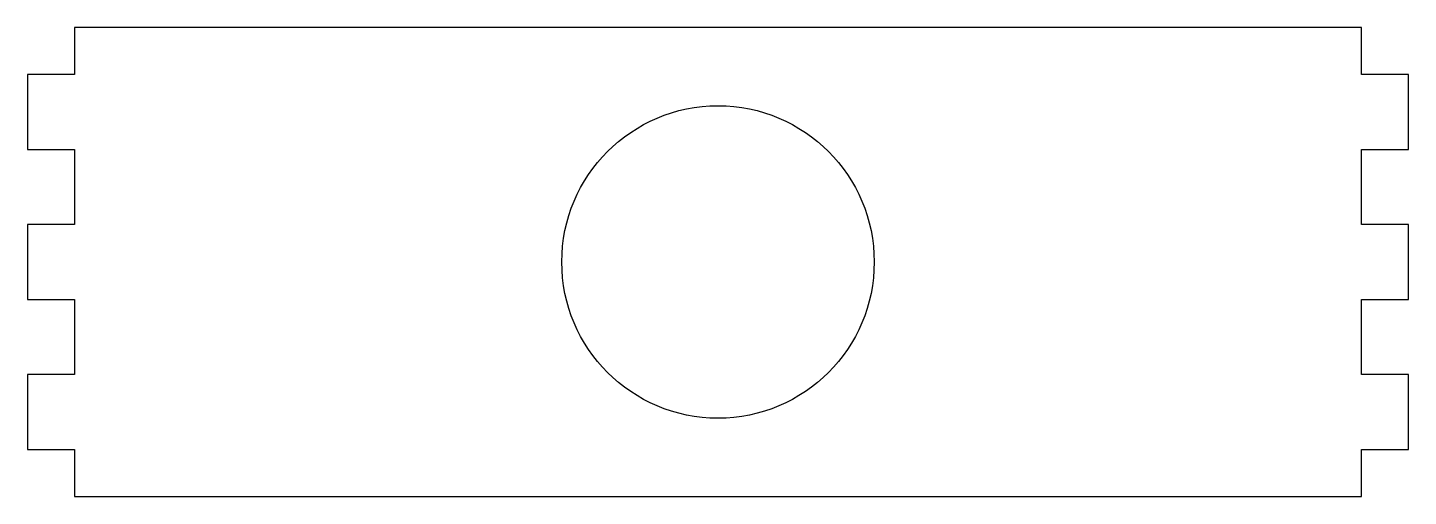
# Model space of a CAD drawing. Header units: millimetres. Extents: x -65.5 to 22.9, y -19.3 to 10.7.
import ezdxf

# ---------------------------------------------------------------- set-up
doc = ezdxf.new("R2010")
doc.units = ezdxf.units.MM

msp = doc.modelspace()

# ---------------------------------------------------------------- linework, layer by layer
at = {"color": 7, "linetype": 'Continuous', "lineweight": 25}
for p, q in [((-62.519, 10.742), (-62.519, 7.742)), ((19.881, 10.742), (-62.519, 10.742)), ((19.881, 7.742), (19.881, 10.742)), ((-62.519, 7.742), (-65.519, 7.742)), ((-65.519, 7.742), (-65.519, 2.942)), ((22.881, 7.742), (19.881, 7.742)), ((22.881, 2.942), (22.881, 7.742)), ((-65.519, 2.942), (-62.519, 2.942)), ((-62.519, 2.942), (-62.519, -1.858)), ((19.881, 2.942), (22.881, 2.942)), ((19.881, -1.858), (19.881, 2.942)), ((-65.519, -1.858), (-65.519, -6.658)), ((-62.519, -1.858), (-65.519, -1.858)), ((22.881, -1.858), (19.881, -1.858)), ((22.881, -6.658), (22.881, -1.858)), ((-65.519, -6.658), (-62.519, -6.658)), ((-62.519, -6.658), (-62.519, -11.458)), ((19.881, -6.658), (22.881, -6.658)), ((19.881, -11.458), (19.881, -6.658)), ((-65.519, -11.458), (-65.519, -16.258)), ((-62.519, -11.458), (-65.519, -11.458)), ((22.881, -11.458), (19.881, -11.458)), ((22.881, -16.258), (22.881, -11.458)), ((-65.519, -16.258), (-62.519, -16.258)), ((-62.519, -16.258), (-62.519, -19.258)), ((19.881, -16.258), (22.881, -16.258)), ((19.881, -19.258), (19.881, -16.258)), ((-62.519, -19.258), (19.881, -19.258))]:
    msp.add_line(p, q, dxfattribs=at)
msp.add_circle((-21.319, -4.258), 10, dxfattribs=at)

doc.saveas('drawing.dxf')
